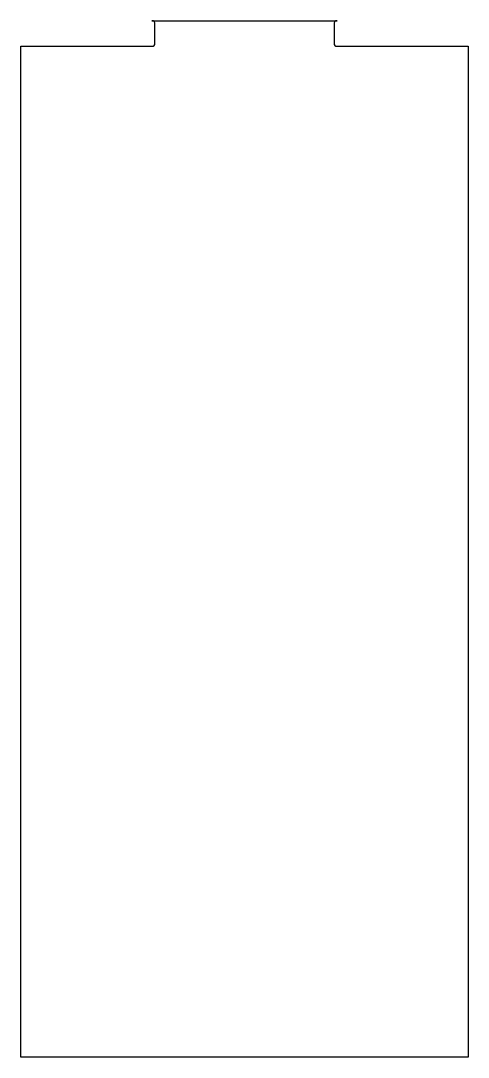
# Model space of a CAD drawing. Header units: millimetres. Extents: x 16 to 86, y -45 to 117.
import ezdxf

# ---------------------------------------------------------------- set-up
doc = ezdxf.new("R2010")
doc.units = ezdxf.units.MM
doc.layers.get('0').update_dxf_attribs({"linetype": 'CONTINUOUS'})

msp = doc.modelspace()

# ---------------------------------------------------------------- linework, layer by layer
msp.add_lwpolyline([(16, 112.54), (36.5, 112.54, 0.414214), (37, 113.04), (37, 116.04, 0.414214), (36.5, 116.54), (65.5, 116.54, 0.414214), (65, 116.04), (65, 113.04, 0.414214), (65.5, 112.54), (86, 112.54), (86, -45.46), (16, -45.46)], format="xyb", close=True)

doc.saveas('drawing.dxf')
